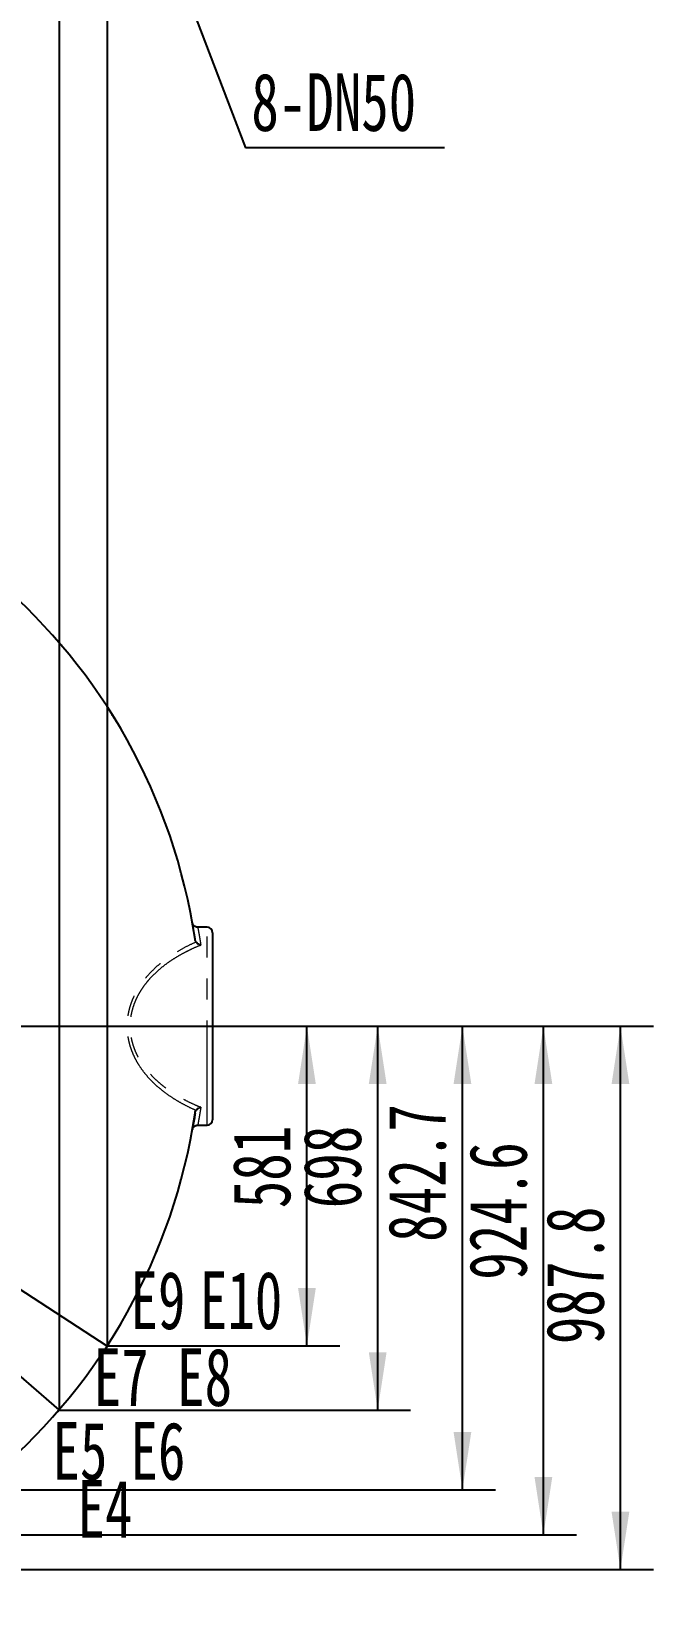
# Model space of a CAD drawing. Header units: millimetres. Extents: x 0 to 594, y 0 to 420.
# Drawn here: x 257.9 to 295.6, y 146.8 to 242.6 of the extents above; entities that cross this region are included whole.
import ezdxf

# ---------------------------------------------------------------- set-up
doc = ezdxf.new("R2010")
doc.units = ezdxf.units.MM
doc.header["$PDSIZE"] = -1
doc.linetypes.add('CENTERX2', pattern=[20.32, 12.7, -2.54, 2.54, -2.54])
doc.linetypes.add('PHANTOM', pattern=[12.7, 6.35, -1.27, 1.27, -1.27, 1.27, -1.27])
doc.layers.add('10', color=7, linetype='Continuous')
doc.styles.add('SLDTEXTSTYLE0', font='TXT', dxfattribs={"width": 0.7})
doc.dimstyles.new('SLDDIMSTYLE0', dxfattribs={"dimtxt": 3.5, "dimasz": 3.5, "dimexe": 0, "dimexo": 0.0625, "dimgap": 0.875, "dimtad": 2, "dimdec": 1, "dimlfac": 30, "dimrnd": 1e-09, "dimzin": 12, "dimdsep": 46, "dimtxsty": 'SLDTEXTSTYLE0', "dimsah": 1, "dimcen": 0.09, "dimadec": 0, "dimazin": 3, "dimtfac": 1, "dimtdec": 1, "dimtofl": 0, "dimtmove": 0, "dimatfit": 3, "dimfxl": 0, "dimfrac": 2, "dimtolj": 1, "dimtzin": 12, "dimarcsym": 0})
doc.dimstyles.new('SLDDIMSTYLE3', dxfattribs={"dimtxt": 0.18, "dimasz": 3.5, "dimexe": 0, "dimexo": 0.0625, "dimgap": 0, "dimtad": 0, "dimtih": 1, "dimtoh": 1, "dimdec": 0, "dimrnd": 1e-09, "dimzin": 0, "dimdsep": 46, "dimtxsty": 'Standard', "dimsah": 1, "dimcen": 0.09, "dimadec": 0, "dimazin": 0, "dimtfac": 3.5, "dimtdec": 0, "dimtofl": 0, "dimtmove": 0, "dimatfit": 3, "dimfxl": 0, "dimfrac": 2, "dimtolj": 1, "dimtzin": 0, "dimarcsym": 0})

# ---------------------------------------------------------------- blocks, each defined once
blk = doc.blocks.new('SW_NOTE_1')
at = {"layer": '10', "color": 0}
blk.add_line((12.074, 0), (0, 0), dxfattribs=at)
at = {"layer": '10', "color": 0, "insert": (0.361, 4.523), "char_height": 3.5, "attachment_point": 1, "style": 'SLDTEXTSTYLE0'}
blk.add_mtext('8-DN50', dxfattribs=at)
blk = doc.blocks.new('_D_23')
at = {"layer": '10'}
for p, q in [((268.242, 182.359), (276.555, 182.359)), ((274.555, 162.993), (274.555, 182.359)), ((268.239, 162.993), (276.555, 162.993))]:
    blk.add_line(p, q, dxfattribs=at)
for points in [[(274.555, 182.359), (274.017, 178.859), (275.094, 178.859)], [(274.555, 162.993), (275.094, 166.493), (274.017, 166.493)]]:
    blk.add_solid(points, dxfattribs=at)
at = {"layer": '10', "insert": (270.044, 171.328), "char_height": 3.5, "attachment_point": 1, "rotation": 90, "style": 'SLDTEXTSTYLE0'}
blk.add_mtext('581', dxfattribs=at)
blk = doc.blocks.new('_D_24')
at = {"layer": '10'}
for p, q in [((268.242, 182.359), (280.849, 182.359)), ((278.849, 159.092), (278.849, 182.359)), ((270.983, 159.092), (280.849, 159.092))]:
    blk.add_line(p, q, dxfattribs=at)
for points in [[(278.849, 182.359), (278.31, 178.859), (279.387, 178.859)], [(278.849, 159.092), (279.387, 162.592), (278.31, 162.592)]]:
    blk.add_solid(points, dxfattribs=at)
at = {"layer": '10', "insert": (274.337, 171.328), "char_height": 3.5, "attachment_point": 1, "rotation": 90, "style": 'SLDTEXTSTYLE0'}
blk.add_mtext('698', dxfattribs=at)
blk = doc.blocks.new('_D_25')
at = {"layer": '10'}
for p, q in [((268.242, 182.359), (285.991, 182.359)), ((283.991, 154.268), (283.991, 182.359)), ((266.568, 154.268), (285.991, 154.268))]:
    blk.add_line(p, q, dxfattribs=at)
for points in [[(283.991, 182.359), (283.452, 178.859), (284.529, 178.859)], [(283.991, 154.268), (284.529, 157.768), (283.452, 157.768)]]:
    blk.add_solid(points, dxfattribs=at)
at = {"layer": '10', "insert": (279.479, 169.292), "char_height": 3.5, "attachment_point": 1, "rotation": 90, "style": 'SLDTEXTSTYLE0'}
blk.add_mtext('842.7', dxfattribs=at)
blk = doc.blocks.new('_D_26')
at = {"layer": '10'}
for p, q in [((268.242, 182.359), (290.902, 182.359)), ((288.902, 151.538), (288.902, 182.359)), ((266.568, 151.538), (290.902, 151.538))]:
    blk.add_line(p, q, dxfattribs=at)
for points in [[(288.902, 182.359), (288.364, 178.859), (289.441, 178.859)], [(288.902, 151.538), (289.441, 155.038), (288.364, 155.038)]]:
    blk.add_solid(points, dxfattribs=at)
at = {"layer": '10', "insert": (284.391, 166.992), "char_height": 3.5, "attachment_point": 1, "rotation": 90, "style": 'SLDTEXTSTYLE0'}
blk.add_mtext('924.6', dxfattribs=at)
blk = doc.blocks.new('_D_27')
at = {"layer": '10'}
for p, q in [((252.992, 182.359), (295.576, 182.359)), ((293.576, 149.431), (293.576, 182.359)), ((266.568, 149.431), (295.576, 149.431))]:
    blk.add_line(p, q, dxfattribs=at)
for points in [[(293.576, 182.359), (293.038, 178.859), (294.115, 178.859)], [(293.576, 149.431), (294.115, 152.931), (293.038, 152.931)]]:
    blk.add_solid(points, dxfattribs=at)
at = {"layer": '10', "insert": (289.065, 163.092), "char_height": 3.5, "attachment_point": 1, "rotation": 90, "style": 'SLDTEXTSTYLE0'}
blk.add_mtext('987.8', dxfattribs=at)
blk = doc.blocks.new('SW_CENTERMARKSYMBOL_70')
at = {"layer": '10', "color": 0}
for p, q in [((0, 0.167), (0, 35.667)), ((-0.167, 0), (-35.667, 0)), ((0, 0), (-0.083, 0)), ((0, 0), (0, 0.083)), ((0, 0), (0, -0.083)), ((0, 0), (0.083, 0)), ((0.167, 0), (35.667, 0)), ((0, -0.167), (0, -35.667))]:
    blk.add_line(p, q, dxfattribs=at)

msp = doc.modelspace()

# ---------------------------------------------------------------- linework, layer by layer
at = {"color": 7, "linetype": 'Continuous', "lineweight": 25}
for p, q in [((259.2983, 205.858), (259.2971, 205.8569)), ((259.7326, 205.3522), (259.7338, 205.3532)), ((262.6592, 201.3663), (262.6579, 201.3655)), ((263.0087, 200.7985), (263.01, 200.7994)), ((268.4924, 188.3592), (267.9305, 188.3592)), ((268.8257, 188.0259), (268.8257, 176.6925)), ((267.9304, 176.3592), (268.4924, 176.3592)), ((265.6354, 169.1932), (265.634, 169.1938)), ((265.3815, 168.5768), (265.383, 168.5762)), ((262.6252, 163.2391), (262.5991, 163.2598)), ((262.626, 163.2404), (262.6127, 163.249)), ((262.626, 163.2404), (262.6252, 163.2391)), ((262.2344, 162.6978), (262.2637, 162.6826)), ((262.2496, 162.6899), (262.2629, 162.6813)), ((259.7338, 159.3652), (259.7326, 159.3662)), ((259.2971, 158.8615), (259.2983, 158.8604))]:
    msp.add_line(p, q, dxfattribs=at)
at = {"color": 8, "linetype": 'PHANTOM', "lineweight": 18}
msp.add_line((268.4924, 176.3592), (268.4924, 188.3592), dxfattribs=at)
at = {"color": 7, "linetype": 'Continuous', "lineweight": 25, "flags": 128}
for points in [[(259.2983, 205.858), (259.3024, 205.8531), (259.3148, 205.8388), (259.335, 205.8154), (259.362, 205.784), (259.395, 205.7458), (259.4327, 205.7022), (259.4735, 205.6548), (259.516, 205.6056)], [(259.516, 205.6056), (259.5585, 205.5564), (259.5994, 205.509), (259.637, 205.4654), (259.67, 205.4271), (259.6971, 205.3958), (259.7172, 205.3724), (259.7296, 205.3581), (259.7338, 205.3532)], [(262.8346, 201.0828), (262.8004, 201.1381), (262.7675, 201.1913), (262.7372, 201.2403), (262.7106, 201.2833), (262.6888, 201.3185), (262.6726, 201.3447), (262.6626, 201.3608), (262.6592, 201.3663)], [(263.01, 200.7994), (263.0066, 200.8048), (262.9967, 200.8209), (262.9805, 200.8471), (262.9586, 200.8824), (262.9321, 200.9253), (262.9017, 200.9744), (262.8688, 201.0275), (262.8346, 201.0828)], [(265.383, 168.5762), (265.3854, 168.5821), (265.3926, 168.5997), (265.4042, 168.6282), (265.4199, 168.6666), (265.4391, 168.7133), (265.4609, 168.7667), (265.4846, 168.8245), (265.5092, 168.8847)], [(265.5092, 168.8847), (265.5338, 168.9449), (265.5575, 169.0028), (265.5793, 169.0561), (265.5985, 169.1029), (265.6141, 169.1412), (265.6258, 169.1698), (265.633, 169.1873), (265.6354, 169.1932)], [(262.2637, 162.6826), (262.267, 162.6876), (262.2767, 162.7025), (262.2924, 162.7267), (262.3137, 162.7594), (262.3396, 162.7994), (262.3694, 162.8452), (262.4019, 162.8952), (262.4359, 162.9476), (262.4702, 163.0004), (262.5036, 163.0518), (262.5348, 163.1), (262.5628, 163.1431), (262.5865, 163.1796), (262.6051, 163.2082), (262.6179, 163.2278), (262.6244, 163.2378), (262.6252, 163.2391)], [(262.2637, 162.6826), (262.2637, 162.6825), (262.2629, 162.6813)], [(259.516, 159.1128), (259.5585, 159.162), (259.5994, 159.2094), (259.637, 159.253), (259.67, 159.2913), (259.6971, 159.3226), (259.7172, 159.346), (259.7296, 159.3603), (259.7338, 159.3652)], [(259.2983, 158.8604), (259.3024, 158.8653), (259.3148, 158.8797), (259.335, 158.903), (259.362, 158.9344), (259.395, 158.9726), (259.4327, 159.0162), (259.4735, 159.0636), (259.516, 159.1128)]]:
    msp.add_lwpolyline(points, dxfattribs=at)
at = {"color": 7, "linetype": 'Continuous', "lineweight": 25}
for centre, radius, start, end in [((232.5757, 182.3592), 35.5833, 8.509575, 171.490425), ((268.4924, 188.0259), 0.3333, 0, 90), ((232.5757, 182.3592), 35.5833, 188.509575, 351.490425), ((268.4924, 176.6925), 0.3333, 270, 0)]:
    msp.add_arc(centre, radius, start, end, dxfattribs=at)
for points, knots in [([(267.6025, 188.6288), (267.6022, 188.6303), (267.6013, 188.6353), (267.6041, 188.6199), (267.606, 188.609)], [0, 0, 0, 0, 0.291993, 1, 1, 1, 1]), ([(267.9303, 188.3605), (267.9234, 188.3601), (267.8983, 188.359), (267.8561, 188.3665), (267.8064, 188.3815), (267.7621, 188.4033), (267.7236, 188.4294), (267.6911, 188.4587), (267.6645, 188.4895), (267.6436, 188.5205), (267.628, 188.55), (267.617, 188.5767), (267.6097, 188.5988), (267.6064, 188.612), (267.6051, 188.6174)], [0, 0, 0, 0, 0.0463228, 0.1683802, 0.2839634, 0.3935474, 0.4972131, 0.5947559, 0.6856863, 0.7692234, 0.8442342, 0.9091934, 0.9622204, 1, 1, 1, 1]), ([(267.8266, 187.4663), (267.8172, 187.4815), (267.7982, 187.5124), (267.7784, 187.5663), (267.7711, 187.6048), (267.7673, 187.6246)], [0, 0, 0, 0, 0.31818942, 0.64757129, 1, 1, 1, 1]), ([(267.8266, 187.4663), (267.8523, 187.4354), (267.9036, 187.3737), (268.0072, 187.3083), (268.08, 187.2806), (268.116, 187.2713), (268.1162, 187.2713)], [0, 0, 0, 0, 0.33692942, 0.67256765, 0.99802106, 1, 1, 1, 1]), ([(268.1162, 177.4471), (268.116, 177.4471), (268.0805, 177.438), (268.008, 177.4104), (267.9042, 177.3453), (267.8525, 177.2832), (267.8266, 177.2521)], [0, 0, 0, 0, 0.001979, 0.3229928, 0.6608305, 1, 1, 1, 1]), ([(267.7648, 177.0785), (267.7579, 177.0325), (267.7366, 176.8889), (267.7046, 176.6889), (267.67, 176.4789), (267.642, 176.3144), (267.6206, 176.1913), (267.607, 176.1152), (267.6009, 176.0814), (267.6021, 176.0877), (267.6023, 176.089)], [0, 0, 0, 0, 0.0701878, 0.2191766, 0.3676332, 0.5157786, 0.6644581, 0.8131348, 0.9612733, 1, 1, 1, 1]), ([(267.7673, 177.0938), (267.775, 177.1306), (267.7868, 177.1874), (267.8162, 177.2352), (267.8266, 177.2521)], [0, 0, 0, 0, 0.6481322, 1, 1, 1, 1]), ([(267.605, 176.1003), (267.6054, 176.1025), (267.6085, 176.1163), (267.6163, 176.1411), (267.631, 176.176), (267.6538, 176.2156), (267.6854, 176.2554), (267.7252, 176.2914), (267.7684, 176.3198), (267.8172, 176.3421), (267.8702, 176.3556), (267.9087, 176.3614), (267.9287, 176.3598), (267.9301, 176.3597)], [0, 0, 0, 0, 0.0153707, 0.0949085, 0.1728226, 0.2676803, 0.3994186, 0.5106324, 0.624483, 0.7438669, 0.8662057, 0.9901824, 1, 1, 1, 1])]:
    msp.add_open_spline(points, degree=3, knots=knots, dxfattribs=at)
at = {"color": 8, "linetype": 'PHANTOM', "lineweight": 18}
for points, knots in [([(267.9305, 188.3547), (267.9305, 188.3544), (267.9307, 188.3537), (267.9402, 188.303), (267.9574, 188.2105), (267.9821, 188.0751), (268.0137, 187.8976), (268.0481, 187.6959), (268.0827, 187.486), (268.105, 187.343), (268.1162, 187.2713)], [0, 0, 0, 0, 0.0974482, 0.2361749, 0.3726658, 0.5091599, 0.6497455, 0.7903325, 0.8949512, 1, 1, 1, 1]), ([(267.8266, 177.2521), (267.8153, 177.257), (267.7619, 177.2805), (267.5498, 177.3759), (267.1939, 177.5487), (266.7326, 177.8029), (266.284, 178.0847), (265.8787, 178.3761), (265.5155, 178.6731), (265.1933, 178.9713), (264.8884, 179.294), (264.6055, 179.6417), (264.3756, 179.9759), (264.1936, 180.2886), (264.052, 180.5725), (263.9284, 180.8683), (263.825, 181.1742), (263.7442, 181.4883), (263.6886, 181.8095), (263.6581, 182.1355), (263.6528, 182.4633), (263.6736, 182.7897), (263.721, 183.1117), (263.7925, 183.4276), (263.8863, 183.7352), (264.0114, 184.0598), (264.1732, 184.3965), (264.3743, 184.7402), (264.5981, 185.064), (264.8622, 185.3939), (265.1693, 185.7248), (265.521, 186.0518), (265.8909, 186.3519), (266.2753, 186.6264), (266.7184, 186.9073), (267.223, 187.1867), (267.6127, 187.3723), (267.8153, 187.4614), (267.8266, 187.4663)], [0, 0, 0, 0, 0.0028037, 0.0132975, 0.0529667, 0.0926869, 0.1323858, 0.1720262, 0.2040503, 0.2362036, 0.2683522, 0.300411, 0.3323556, 0.3541812, 0.3761098, 0.3980491, 0.4199311, 0.4417176, 0.4633936, 0.4851651, 0.5069326, 0.5286029, 0.5502354, 0.5719519, 0.5936835, 0.6153366, 0.643028, 0.6708172, 0.69864, 0.7263774, 0.7613824, 0.7964822, 0.8316564, 0.8668348, 0.9019057, 0.9495481, 0.9971963, 1, 1, 1, 1]), ([(268.1162, 187.2713), (267.9712, 187.2109), (267.6811, 187.0901), (267.2547, 186.885), (266.8413, 186.6633), (266.4421, 186.4226), (266.0587, 186.1623), (265.6889, 185.8771), (265.3367, 185.5655), (265.0293, 185.2502), (264.7651, 184.9361), (264.5417, 184.6284), (264.3403, 184.3009), (264.1783, 183.9799), (264.0531, 183.6705), (263.9594, 183.3778), (263.8877, 183.0767), (263.8403, 182.7695), (263.8195, 182.4583), (263.8248, 182.1459), (263.8553, 181.8354), (263.9109, 181.529), (263.9919, 181.2294), (264.0955, 180.9375), (264.2193, 180.6559), (264.3606, 180.3861), (264.5427, 180.0881), (264.773, 179.7695), (265.0565, 179.4379), (265.3612, 179.1311), (265.6827, 178.8482), (266.0454, 178.5661), (266.4506, 178.289), (266.8993, 178.0209), (267.3601, 177.7798), (267.7671, 177.5911), (268.0212, 177.4863), (268.1162, 177.4471)], [0, 0, 0, 0, 0.0358252, 0.071662, 0.1074809, 0.1420322, 0.176688, 0.211338, 0.245914, 0.2803982, 0.3074376, 0.3345616, 0.3616499, 0.3886402, 0.4095622, 0.4305641, 0.4515494, 0.4724486, 0.493328, 0.5143072, 0.535291, 0.5561766, 0.5772959, 0.5985116, 0.6197872, 0.6410538, 0.662216, 0.6935483, 0.7249924, 0.7565276, 0.7880698, 0.8194846, 0.8587127, 0.8979968, 0.9373018, 0.9765586, 1, 1, 1, 1]), ([(268.1162, 177.4471), (268.1033, 177.3646), (268.0775, 177.1996), (268.0419, 176.9858), (268.0098, 176.7987), (267.9813, 176.6385), (267.9578, 176.5098), (267.9406, 176.4175), (267.9308, 176.3655), (267.9305, 176.364), (267.9304, 176.3633)], [0, 0, 0, 0, 0.1214074, 0.2428123, 0.3670137, 0.4912132, 0.625322, 0.759432, 0.8974571, 1, 1, 1, 1])]:
    msp.add_open_spline(points, degree=3, knots=knots, dxfattribs=at)
at = {"layer": '10', "color": 6}
for p, q in [((259.516, 333.0738), (259.516, 159.1128)), ((262.4445, 275.0738), (262.4445, 162.9608))]:
    msp.add_line(p, q, dxfattribs=at)
at = {"layer": '10', "color": 96, "linetype": 'CENTERX2'}
msp.add_line((259.516, 159.1128), (232.5757, 182.3592), dxfattribs=at)
at = {"layer": '10', "color": 96}
msp.add_line((262.4445, 162.9608), (232.5757, 182.3592), dxfattribs=at)
at = {"layer": '10'}
for p, q in [((262.4278, 162.9935), (268.2388, 162.9935)), ((259.4978, 159.0917), (270.9833, 159.0917)), ((254.4174, 154.268), (266.5677, 154.268)), ((250.3593, 151.5385), (266.5677, 151.5385)), ((246.0632, 149.4311), (266.5677, 149.4311))]:
    msp.add_line(p, q, dxfattribs=at)
for p in [(262.4278, 162.9935), (259.4978, 159.0917)]:
    msp.add_point(p, dxfattribs=at)

# ---------------------------------------------------------------- block references
for name, p in [('SW_NOTE_1', (270.8235, 235.5882)), ('SW_CENTERMARKSYMBOL_70', (232.5757, 182.3592))]:
    msp.add_blockref(name, p, dxfattribs=at)

# ---------------------------------------------------------------- texts
at = {"layer": '10', "char_height": 3.5, "attachment_point": 1, "style": 'SLDTEXTSTYLE0'}
for s, insert in [('E9', (263.8485, 167.5002)), ('E10', (268.0596, 167.5002)), ('E7', (261.6197, 162.8455)), ('E8', (266.6782, 162.8455)), ('E5', (259.1174, 158.3741)), ('E6', (263.8485, 158.3741)), ('E4', (260.6397, 154.8631))]:
    msp.add_mtext(s, dxfattribs=dict(at, insert=insert))

# ---------------------------------------------------------------- dimensions: what is measured, and where the dimension line sits
at = {"layer": '10'}
for base, p1, p2, picture, middle in [((293.5764, 182.3592), (266.5677, 149.4311), (252.9924, 182.3592), '_D_27', (293.5764, 168.1843)), ((283.991, 182.3592), (266.5677, 154.268), (268.2424, 182.3592), '_D_25', (283.991, 174.3837)), ((288.9023, 182.3592), (266.5677, 151.5385), (268.2424, 182.3592), '_D_26', (288.9023, 172.0839)), ((274.5553, 182.3592), (268.2388, 162.9935), (268.2424, 182.3592), '_D_23', (274.5553, 174.3837)), ((278.8486, 182.3592), (270.9833, 159.0917), (268.2424, 182.3592), '_D_24', (278.8486, 174.3837))]:
    dim = msp.add_linear_dim(base=base, p1=p1, p2=p2, angle=90, dimstyle='SLDDIMSTYLE0', dxfattribs=at)
    dim.commit()
    dim.dimension.update_dxf_attribs({"geometry": picture, "text_midpoint": middle, "dimtype": 160})

# ---------------------------------------------------------------- leaders
msp.add_leader([(260.7808, 261.8279), (270.8235, 235.5882)], dimstyle='SLDDIMSTYLE3', dxfattribs=at)

doc.saveas('drawing.dxf')
